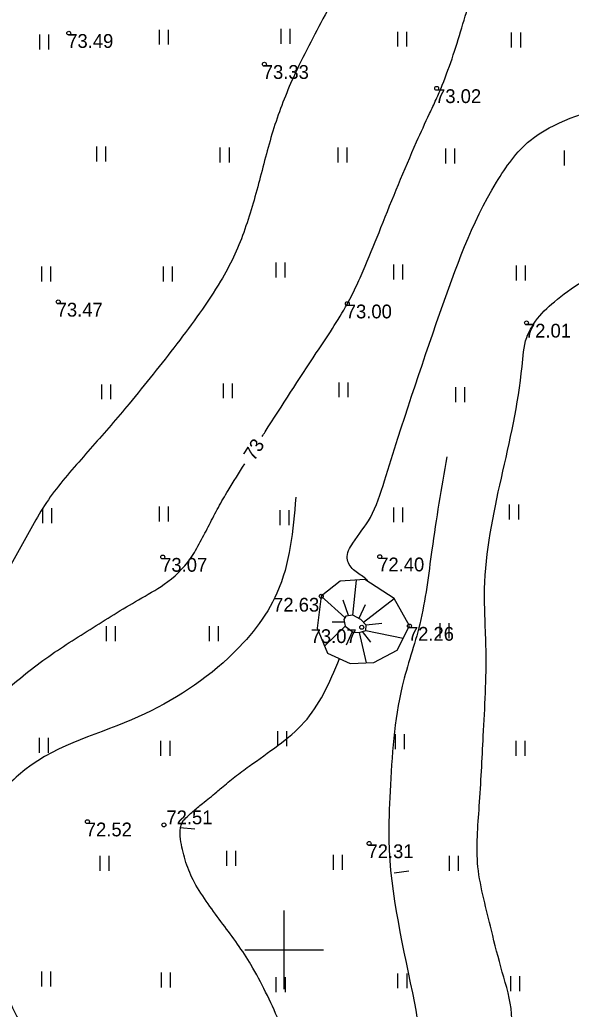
# Model space of a CAD drawing. Extents: x 637051 to 638628, y 6462502 to 6466834.
# Drawn here: x 637686.6 to 637714.6, y 6465847 to 6465897.2 of the extents above; entities that cross this region are included whole.
import ezdxf

# ---------------------------------------------------------------- set-up
doc = ezdxf.new("R2010")
doc.units = 0
for name, color, linetype in [('HALJASTUS', 7, 'Continuous'), ('HORISONTAAL', 7, 'Continuous'), ('KORGUS-EH2000', 7, 'Continuous'), ('RELJEEF', 7, 'Continuous'), ('VORK', 7, 'Continuous')]:
    doc.layers.add(name, color=color, linetype=linetype)

msp = doc.modelspace()

# ---------------------------------------------------------------- linework, layer by layer
at = {"layer": 'HALJASTUS'}
for p, q in [((637693.645, 6465896.741), (637693.645, 6465895.981)), ((637694.105, 6465896.741), (637694.105, 6465895.981)), ((637699.829, 6465896.791), (637699.829, 6465896.031)), ((637700.289, 6465896.791), (637700.289, 6465896.031)), ((637687.56, 6465896.491), (637687.56, 6465895.731)), ((637688.02, 6465896.491), (637688.02, 6465895.731)), ((637705.764, 6465896.641), (637705.764, 6465895.881)), ((637706.224, 6465896.641), (637706.224, 6465895.881)), ((637711.55, 6465896.591), (637711.55, 6465895.831)), ((637712.01, 6465896.591), (637712.01, 6465895.831)), ((637690.453, 6465890.802), (637690.453, 6465890.042)), ((637690.913, 6465890.802), (637690.913, 6465890.042)), ((637696.737, 6465890.752), (637696.737, 6465889.992)), ((637697.197, 6465890.752), (637697.197, 6465889.992)), ((637702.722, 6465890.752), (637702.722, 6465889.992)), ((637703.182, 6465890.752), (637703.182, 6465889.992)), ((637708.208, 6465890.702), (637708.208, 6465889.942)), ((637708.668, 6465890.702), (637708.668, 6465889.942)), ((637714.243, 6465890.602), (637714.243, 6465889.842)), ((637687.66, 6465884.714), (637687.66, 6465883.954)), ((637688.12, 6465884.714), (637688.12, 6465883.954)), ((637693.844, 6465884.714), (637693.844, 6465883.954)), ((637694.304, 6465884.714), (637694.304, 6465883.954)), ((637699.58, 6465884.913), (637699.58, 6465884.153)), ((637700.04, 6465884.913), (637700.04, 6465884.153)), ((637705.565, 6465884.813), (637705.565, 6465884.053)), ((637706.025, 6465884.813), (637706.025, 6465884.053)), ((637711.799, 6465884.764), (637711.799, 6465884.004)), ((637712.259, 6465884.764), (637712.259, 6465884.004)), ((637690.713, 6465878.725), (637690.713, 6465877.965)), ((637691.173, 6465878.725), (637691.173, 6465877.965)), ((637696.898, 6465878.775), (637696.898, 6465878.015)), ((637697.358, 6465878.775), (637697.358, 6465878.015)), ((637702.783, 6465878.825), (637702.783, 6465878.065)), ((637703.243, 6465878.825), (637703.243, 6465878.065)), ((637708.718, 6465878.575), (637708.718, 6465877.815)), ((637709.178, 6465878.575), (637709.178, 6465877.815)), ((637711.45, 6465872.625), (637711.45, 6465871.865)), ((637711.91, 6465872.625), (637711.91, 6465871.865)), ((637687.71, 6465872.426), (637687.71, 6465871.666)), ((637688.17, 6465872.426), (637688.17, 6465871.666)), ((637693.645, 6465872.525), (637693.645, 6465871.765)), ((637694.105, 6465872.525), (637694.105, 6465871.765)), ((637699.779, 6465872.326), (637699.779, 6465871.566)), ((637700.239, 6465872.326), (637700.239, 6465871.566)), ((637705.565, 6465872.475), (637705.565, 6465871.715)), ((637706.025, 6465872.475), (637706.025, 6465871.715)), ((637707.922, 6465866.587), (637707.922, 6465865.827)), ((637708.382, 6465866.587), (637708.382, 6465865.827)), ((637690.951, 6465866.437), (637690.951, 6465865.677)), ((637691.411, 6465866.437), (637691.411, 6465865.677)), ((637696.188, 6465866.437), (637696.188, 6465865.677)), ((637696.648, 6465866.437), (637696.648, 6465865.677)), ((637699.655, 6465861.109), (637699.655, 6465860.349)), ((637700.115, 6465861.109), (637700.115, 6465860.349)), ((637687.535, 6465860.759), (637687.535, 6465859.999)), ((637687.995, 6465860.759), (637687.995, 6465859.999)), ((637693.72, 6465860.609), (637693.72, 6465859.849)), ((637694.18, 6465860.609), (637694.18, 6465859.849)), ((637705.64, 6465860.959), (637705.64, 6465860.199)), ((637706.1, 6465860.959), (637706.1, 6465860.199)), ((637711.774, 6465860.609), (637711.774, 6465859.849)), ((637712.234, 6465860.609), (637712.234, 6465859.849)), ((637697.061, 6465855.02), (637697.061, 6465854.26)), ((637697.521, 6465855.02), (637697.521, 6465854.26)), ((637690.627, 6465854.771), (637690.627, 6465854.011)), ((637691.087, 6465854.771), (637691.087, 6465854.011)), ((637702.498, 6465854.82), (637702.498, 6465854.06)), ((637702.958, 6465854.82), (637702.958, 6465854.06)), ((637708.383, 6465854.771), (637708.383, 6465854.011)), ((637708.843, 6465854.771), (637708.843, 6465854.011)), ((637687.665, 6465848.901), (637687.665, 6465848.141)), ((637688.125, 6465848.901), (637688.125, 6465848.141)), ((637693.75, 6465848.851), (637693.75, 6465848.091)), ((637694.21, 6465848.851), (637694.21, 6465848.091)), ((637699.585, 6465848.602), (637699.585, 6465847.842)), ((637700.045, 6465848.602), (637700.045, 6465847.842)), ((637705.77, 6465848.801), (637705.77, 6465848.041)), ((637706.23, 6465848.801), (637706.23, 6465848.041)), ((637711.506, 6465848.652), (637711.506, 6465847.892)), ((637711.966, 6465848.652), (637711.966, 6465847.892))]:
    msp.add_line(p, q, dxfattribs=at)
at = {"layer": 'HORISONTAAL'}
for p, q in [((637694.698, 6465856.205), (637695.451, 6465856.136)), ((637705.586, 6465853.909), (637706.34, 6465854.012))]:
    msp.add_line(p, q, dxfattribs=at)
for points in [[(637738.681, 6465925.36), (637732.86, 6465918.371), (637731.431, 6465916.736), (637730.667, 6465915.96), (637730.265, 6465915.584), (637729.847, 6465915.219), (637728.527, 6465914.288), (637727.104, 6465913.559), (637725.615, 6465912.941), (637724.095, 6465912.341), (637723.147, 6465911.962), (637722.197, 6465911.62), (637721.238, 6465911.347), (637720.752, 6465911.247), (637720.26, 6465911.176), (637719.013, 6465911.195), (637717.763, 6465911.421), (637716.512, 6465911.696), (637715.886, 6465911.802), (637715.261, 6465911.861), (637713.89, 6465911.917), (637713.204, 6465911.854), (637712.862, 6465911.776), (637712.522, 6465911.656), (637710.474, 6465910.298), (637708.824, 6465908.504), (637708.108, 6465907.633), (637707.454, 6465906.722), (637703.77, 6465900.612), (637702.079, 6465897.488), (637700.469, 6465894.319), (637699.482, 6465891.757), (637698.743, 6465889.087), (637697.943, 6465886.446), (637697.423, 6465885.18), (637696.771, 6465883.972), (637694.541, 6465880.78), (637692.115, 6465877.737), (637691.196, 6465876.65), (637690.258, 6465875.581), (637689.323, 6465874.511), (637688.417, 6465873.42), (637687.633, 6465872.283), (637686.947, 6465871.075), (637686.277, 6465869.857), (637685.54, 6465868.692), (637684.243, 6465867.319), (637682.724, 6465866.113), (637681.278, 6465864.86), (637680.199, 6465863.347), (637678.706, 6465860.032), (637677.254, 6465856.7), (637676.983, 6465856.009)], [(637698.88, 6465876.073), (637699.033, 6465876.311), (637701.636, 6465880.319), (637703.214, 6465882.823), (637703.693, 6465883.767), (637704.12, 6465884.734), (637704.923, 6465886.692), (637706.737, 6465891.043), (637707.394, 6465892.479), (637707.728, 6465893.194), (637708.038, 6465893.921), (637709.092, 6465897.032), (637709.99, 6465900.191), (637710.232, 6465901.087), (637710.457, 6465901.987), (637710.679, 6465902.889), (637710.915, 6465903.788), (637711.182, 6465904.558), (637711.358, 6465904.929), (637711.565, 6465905.296), (637711.918, 6465905.706), (637712.139, 6465905.861), (637712.387, 6465905.981), (637713.086, 6465906.179), (637713.791, 6465906.221), (637715.109, 6465906.132), (637716.427, 6465905.995), (637717.745, 6465905.86), (637719.064, 6465905.776), (637720.57, 6465905.81), (637722.008, 6465906.255), (637725.398, 6465907.18), (637726.746, 6465907.698), (637727.395, 6465908.023), (637728.035, 6465908.38), (637729.678, 6465909.647), (637732.623, 6465913.142), (637734.643, 6465915.677), (637736.287, 6465917.322), (637736.682, 6465917.623), (637737.093, 6465917.903), (637737.896, 6465918.487), (637739.107, 6465919.523)], [(637708.776, 6465809.842), (637709.956, 6465812.482), (637710.555, 6465814.537), (637710.624, 6465816.901), (637710.606, 6465827.899), (637710.531, 6465829.734), (637710.393, 6465831.567), (637710.258, 6465833.399), (637710.196, 6465835.231), (637710.88, 6465842.974), (637711.073, 6465843.923), (637711.343, 6465844.867), (637711.565, 6465846.743), (637711.094, 6465848.868), (637710.538, 6465850.991), (637710.151, 6465852.593), (637709.853, 6465854.212), (637709.825, 6465855.753), (637709.922, 6465857.296), (637710.127, 6465860.859), (637710.264, 6465865.244), (637710.196, 6465868.328), (637712.096, 6465879.634), (637712.336, 6465881.107), (637712.781, 6465881.93), (637713.739, 6465882.923), (637716.616, 6465884.773), (637721.033, 6465887.069), (637726.203, 6465890.05), (637727.129, 6465890.466), (637727.599, 6465890.666), (637728.052, 6465890.906), (637729.456, 6465892.311), (637730.928, 6465894.469), (637733.873, 6465898.067), (637735.379, 6465899.574), (637739.077, 6465902.11), (637741.988, 6465903.788), (637744.59, 6465905.57), (637747.466, 6465907.72), (637748.846, 6465908.867), (637750.171, 6465910.093), (637752.842, 6465913.416), (637754.618, 6465916.022)], [(637704.246, 6465868.756), (637704.075, 6465868.91), (637703.527, 6465869.304), (637703.202, 6465869.887), (637703.493, 6465870.658), (637704.383, 6465871.96), (637705.102, 6465873.827), (637707.919, 6465882.341), (637710.795, 6465888.988), (637712.507, 6465891.112), (637716.804, 6465893.099), (637721.598, 6465896.045), (637724.782, 6465898.204), (637728.206, 6465900.225), (637731.698, 6465903.24), (637735.328, 6465906.015), (637737.28, 6465907.968), (637739.197, 6465909.921), (637742.484, 6465912.388), (637745.805, 6465914.786)], [(637681.305, 6465854.144), (637681.134, 6465854.503), (637680.974, 6465854.649), (637680.733, 6465854.701), (637680.467, 6465854.732), (637680.227, 6465854.812), (637679.936, 6465855.069), (637679.889, 6465855.284), (637679.899, 6465855.505), (637680.004, 6465855.942), (637680.501, 6465857.467), (637681.194, 6465858.94), (637681.448, 6465859.309), (637681.728, 6465859.655), (637682.358, 6465860.276), (637685.474, 6465862.88), (637687.734, 6465864.696), (637688.924, 6465865.508), (637690.141, 6465866.277), (637692.596, 6465867.78), (637693.897, 6465868.568), (637695.233, 6465869.87), (637695.737, 6465870.726), (637696.198, 6465871.602), (637696.656, 6465872.476), (637697.15, 6465873.33), (637697.995, 6465874.681)], [(637708.264, 6465875.043), (637707.511, 6465870.315), (637706.895, 6465866.546), (637706.004, 6465863.394), (637705.388, 6465858.049), (637705.32, 6465855.583), (637706.621, 6465847.291), (637707.374, 6465841.604), (637707.1, 6465833.655)], [(637700.594, 6465872.987), (637699.636, 6465868.122), (637697.17, 6465864.833), (637692.24, 6465861.681), (637686.487, 6465858.872), (637685.118, 6465856.884), (637685.803, 6465853.321), (637685.734, 6465849.004), (637687.035, 6465845.784), (637690.528, 6465843.454), (637691.418, 6465841.946), (637692.36, 6465835.471), (637691.743, 6465833.655), (637690.271, 6465831.394), (637688.696, 6465828.482), (637685.922, 6465821.869), (637685.306, 6465816.798), (637682.43, 6465809.158), (637681.916, 6465806.623), (637683.252, 6465803.06), (637688.114, 6465795.967)], [(637691.471, 6465813.579), (637691.924, 6465814.788), (637692.424, 6465815.985), (637692.982, 6465817.169), (637693.606, 6465818.34), (637694.596, 6465819.674), (637695.798, 6465820.807), (637697.138, 6465821.894), (637698.505, 6465822.935), (637699.871, 6465823.974), (637701.208, 6465825.055), (637702.56, 6465826.357), (637703.263, 6465827.582), (637703.793, 6465833.621), (637704.34, 6465840.884), (637704.183, 6465841.4), (637704.003, 6465841.631), (637703.793, 6465841.844), (637703.35, 6465842.133), (637702.86, 6465842.31), (637702.375, 6465842.477), (637701.944, 6465842.734), (637701.19, 6465843.557), (637700.42, 6465844.964), (637699.735, 6465846.408), (637699.059, 6465847.848), (637698.314, 6465849.244), (637697.626, 6465850.293), (637696.882, 6465851.305), (637696.134, 6465852.332), (637695.438, 6465853.424), (637695.008, 6465854.436), (637694.866, 6465854.957), (637694.753, 6465855.48), (637694.89, 6465856.576), (637695.123, 6465856.811), (637695.36, 6465857.03), (637695.844, 6465857.433), (637696.57, 6465858.016), (637696.808, 6465858.221), (637697.492, 6465858.786), (637698.219, 6465859.324), (637699.694, 6465860.386), (637701.022, 6465861.557), (637701.995, 6465862.983), (637702.817, 6465864.799)]]:
    msp.add_spline(points, degree=3, dxfattribs=at)
at = {"layer": 'KORGUS-EH2000'}
for centre in [(637689.05, 6465896.565), (637698.994, 6465894.989), (637707.755, 6465893.762), (637688.513, 6465882.914), (637703.214, 6465882.823), (637712.324, 6465881.847), (637693.826, 6465869.952), (637704.862, 6465869.971), (637701.889, 6465867.962), (637706.372, 6465866.448), (637703.946, 6465866.383), (637689.995, 6465856.508), (637693.887, 6465856.342), (637704.318, 6465855.401)]:
    msp.add_circle(centre, 0.1, dxfattribs=at)
at = {"layer": 'RELJEEF'}
for p, q in [((637703.486, 6465867.003), (637703.675, 6465868.783)), ((637703.093, 6465866.885), (637701.889, 6465867.962)), ((637703.275, 6465866.973), (637703.004, 6465867.752)), ((637704.12, 6465867.524), (637703.794, 6465866.83)), ((637704.028, 6465866.639), (637705.592, 6465867.841)), ((637703.059, 6465866.648), (637702.446, 6465866.648)), ((637704.97, 6465866.572), (637704.171, 6465866.496)), ((637703.106, 6465866.445), (637702.052, 6465865.429)), ((637703.169, 6465865.494), (637703.469, 6465866.172)), ((637703.81, 6465866.112), (637704.168, 6465864.582)), ((637704.412, 6465865.633), (637703.978, 6465866.165)), ((637704.146, 6465866.217), (637706.053, 6465865.828))]:
    msp.add_line(p, q, dxfattribs=at)
for points in [[(637705.592, 6465867.841), (637704.108, 6465868.811), (637702.852, 6465868.729), (637701.889, 6465867.962), (637701.685, 6465866.344), (637702.198, 6465865.064), (637703.359, 6465864.542), (637704.559, 6465864.601), (637705.744, 6465865.227), (637706.372, 6465866.448)], [(637704.146, 6465866.217), (637704.171, 6465866.496), (637703.892, 6465866.775), (637703.486, 6465867.003), (637703.131, 6465866.953), (637703.03, 6465866.775), (637703.106, 6465866.445), (637703.512, 6465866.141), (637703.81, 6465866.112)]]:
    msp.add_lwpolyline(points, close=True, dxfattribs=at)
at = {"layer": 'VORK'}
for p, q in [((637700, 6465848), (637700, 6465852)), ((637698, 6465850), (637702, 6465850))]:
    msp.add_line(p, q, dxfattribs=at)

# ---------------------------------------------------------------- texts
at = {"layer": 'HORISONTAAL'}
msp.add_text('73', height=0.7, rotation=57.6701, dxfattribs=at).set_placement((637698.477, 6465874.79))
at = {"layer": 'KORGUS-EH2000'}
for s, p in [('73.49', (637688.97, 6465895.818)), ('73.33', (637698.914, 6465894.242)), ('73.02', (637707.675, 6465893.015)), ('73.47', (637688.433, 6465882.167)), ('73.00', (637703.134, 6465882.076)), ('72.01', (637712.244, 6465881.1)), ('73.07', (637693.746, 6465869.205)), ('72.40', (637704.782, 6465869.224)), ('72.63', (637699.44, 6465867.178)), ('73.07', (637701.347, 6465865.582)), ('72.26', (637706.292, 6465865.701)), ('72.51', (637694.013, 6465856.376)), ('72.52', (637689.915, 6465855.761)), ('72.31', (637704.238, 6465854.654))]:
    msp.add_text(s, height=0.7, dxfattribs=at).set_placement(p)

doc.saveas('drawing.dxf')
